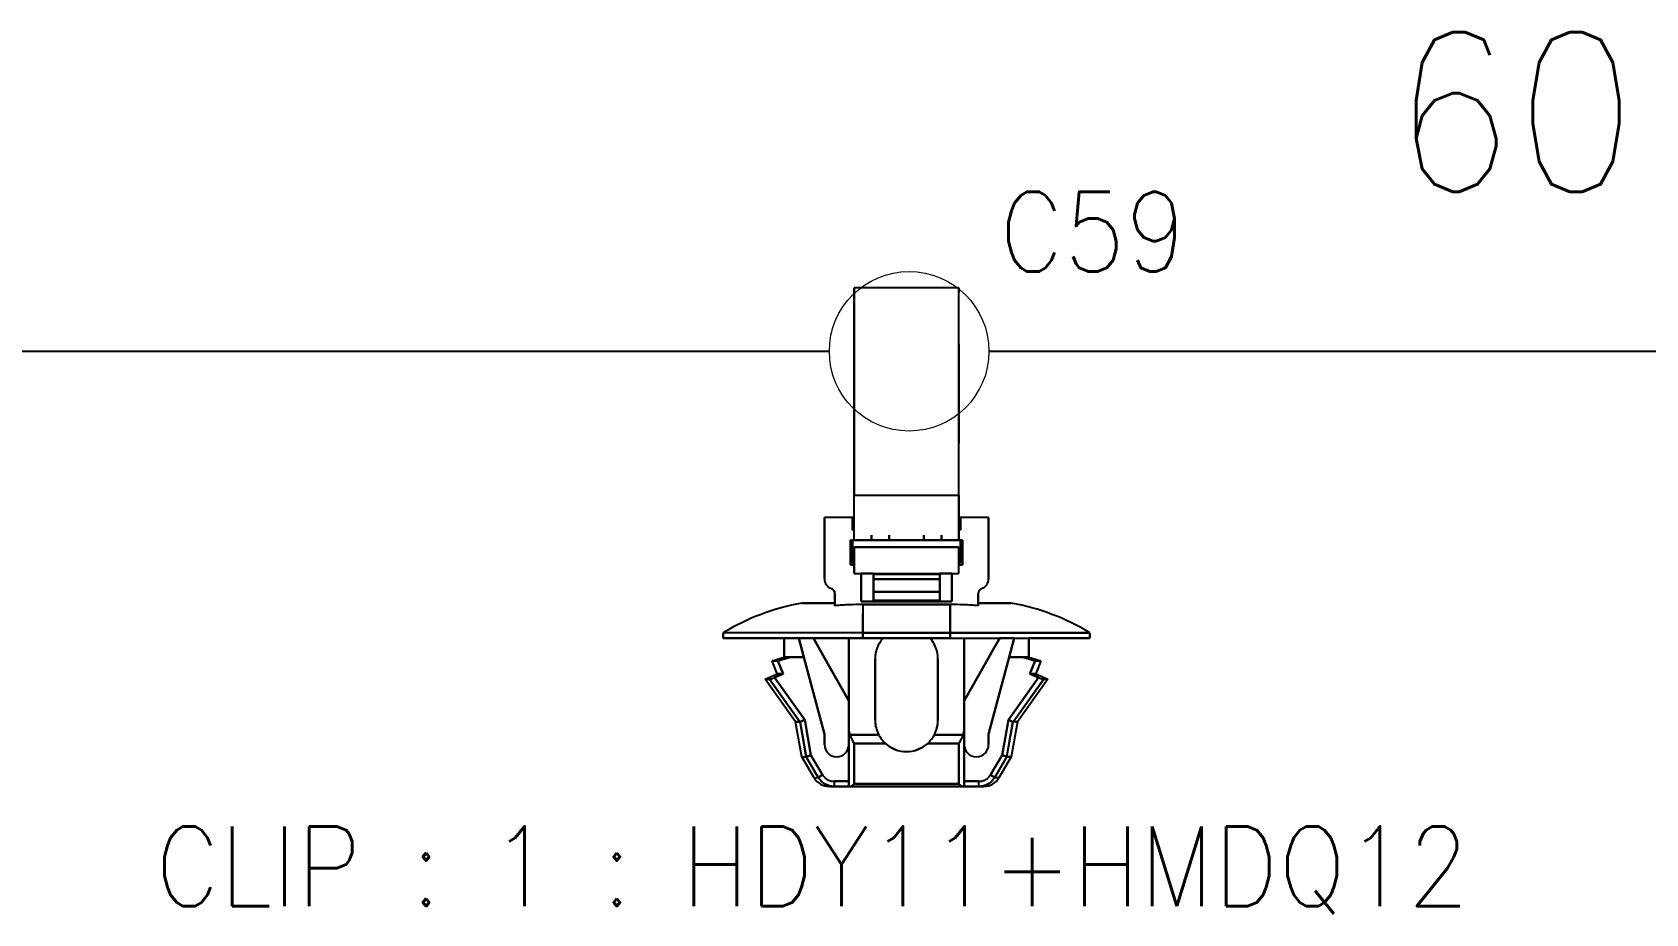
# Model space of a CAD drawing. Header units: inches. Extents: x 47316 to 59086, y 3141 to 11743.
# Drawn here: x 52160.5 to 52211, y 5807.9 to 5835.5 of the extents above; entities that cross this region are included whole.
import ezdxf

# ---------------------------------------------------------------- set-up
doc = ezdxf.new("R2010")
doc.units = ezdxf.units.IN
doc.header["$MEASUREMENT"] = 0
doc.styles.get("Standard").update_dxf_attribs({"font": ''})
doc.styles.get('Standard').set_extended_font_data('SimSun')
doc.linetypes.add('_VH_OTCON', pattern='A,0.0001,[7,VeSys.shx,S=0.1,R=0,X=0,Y=0],-0.4,[7,VeSys.shx,S=0.1,R=0,X=0,Y=0],-0.4,["X",Standard,S=1,R=0,X=-0.5,Y=-0.5],-0.0001,[7,VeSys.shx,S=0.1,R=0,X=0,Y=0],-0.4', length=1.2002)

msp = doc.modelspace()

# ---------------------------------------------------------------- linework, layer by layer
at = {"color": 7, "ltscale": 0.378897}
msp.add_line((52186.205, 5827.523), (52186.205, 5821.023), dxfattribs=at)
at = {"color": 7, "ltscale": 0.15}
for p, q in [((52189.489, 5827.523), (52186.205, 5827.523)), ((52186.205, 5821.023), (52189.489, 5821.023)), ((52186.205, 5821.023), (52189.489, 5821.023)), ((52189.489, 5819.387), (52186.205, 5819.387)), ((52186.205, 5819.387), (52189.489, 5819.387)), ((52186.205, 5818.566), (52189.489, 5818.566)), ((52186.205, 5818.566), (52189.489, 5818.566)), ((52189.489, 5811.971), (52186.205, 5811.971)), ((52186.205, 5811.971), (52189.489, 5811.971))]:
    msp.add_line(p, q, dxfattribs=at)
at = {"color": 7, "ltscale": 0.215019}
msp.add_line((52186.205, 5823.056), (52186.205, 5827.523), dxfattribs=at)
at = {"color": 7, "ltscale": 0.315749}
msp.add_line((52186.205, 5827.523), (52186.205, 5821.585), dxfattribs=at)
at = {"color": 7, "ltscale": 0.378905}
msp.add_line((52186.205, 5821.023), (52186.205, 5827.523), dxfattribs=at)
at = {"color": 7, "ltscale": 0.315758}
msp.add_line((52186.205, 5827.523), (52186.205, 5821.585), dxfattribs=at)
at = {"color": 7, "ltscale": 0.378893}
msp.add_line((52189.489, 5821.023), (52189.489, 5827.523), dxfattribs=at)
at = {"color": 7, "ltscale": 0.0272}
msp.add_line((52189.489, 5827.376), (52189.489, 5827.523), dxfattribs=at)
at = {"color": 7, "ltscale": 0.37888}
msp.add_line((52189.489, 5821.023), (52189.489, 5827.523), dxfattribs=at)
at = {"color": 7, "ltscale": 0.027199}
msp.add_line((52189.489, 5827.523), (52189.489, 5827.376), dxfattribs=at)
at = {"color": 7, "ltscale": 0.179182}
msp.add_line((52186.205, 5823.279), (52186.205, 5827.202), dxfattribs=at)
at = {"color": 7, "ltscale": 0.142589}
msp.add_line((52189.489, 5825.757), (52189.489, 5822.635), dxfattribs=at)
at = {"color": 7, "ltscale": 0.142593}
msp.add_line((52189.489, 5822.634), (52189.489, 5825.756), dxfattribs=at)
at = {"color": 0, "linetype": '_VH_OTCON', "ltscale": 5}
for p, q in [((52074.429, 5825.529), (52185.429, 5825.529)), ((52190.429, 5825.529), (52222.511, 5825.529))]:
    msp.add_line(p, q, dxfattribs=at)
at = {"color": 7, "ltscale": 0.026669}
for p, q in [((52186.205, 5823.279), (52186.205, 5822.695)), ((52186.205, 5822.695), (52186.205, 5823.279)), ((52186.205, 5823.056), (52186.205, 5822.473))]:
    msp.add_line(p, q, dxfattribs=at)
at = {"color": 7, "ltscale": 0.108633}
msp.add_line((52186.205, 5820.317), (52186.205, 5822.695), dxfattribs=at)
at = {"color": 7, "ltscale": 0.076392}
msp.add_line((52186.205, 5821.023), (52186.205, 5822.695), dxfattribs=at)
at = {"color": 7, "ltscale": 0.098454}
msp.add_line((52186.205, 5820.317), (52186.205, 5822.473), dxfattribs=at)
at = {"color": 7, "ltscale": 0.057913}
msp.add_line((52186.205, 5820.317), (52186.205, 5821.585), dxfattribs=at)
at = {"color": 7, "ltscale": 0.0644}
for p, q in [((52186.205, 5819.614), (52186.205, 5821.023)), ((52186.205, 5819.614), (52186.205, 5821.023)), ((52189.489, 5821.023), (52189.489, 5819.614)), ((52189.489, 5819.614), (52189.489, 5821.023))]:
    msp.add_line(p, q, dxfattribs=at)
at = {"color": 7, "ltscale": 0.025}
for p, q in [((52185.275, 5819.77), (52185.275, 5820.317)), ((52187.3, 5819.614), (52186.752, 5819.614)), ((52187.3, 5819.614), (52186.752, 5819.614)), ((52187.3, 5819.606), (52186.752, 5819.606)), ((52188.941, 5819.614), (52188.394, 5819.614)), ((52188.941, 5819.614), (52188.394, 5819.614))]:
    msp.add_line(p, q, dxfattribs=at)
at = {"color": 7, "ltscale": 0.039999}
for p, q in [((52186.15, 5820.317), (52185.275, 5820.317)), ((52186.15, 5820.317), (52185.275, 5820.317)), ((52190.419, 5820.317), (52189.543, 5820.317)), ((52190.419, 5820.317), (52189.543, 5820.317))]:
    msp.add_line(p, q, dxfattribs=at)
at = {"color": 7, "ltscale": 0.022501}
for p, q in [((52185.275, 5820.317), (52185.275, 5819.825)), ((52185.275, 5820.317), (52185.275, 5819.825)), ((52190.419, 5820.317), (52190.419, 5819.825)), ((52190.419, 5819.825), (52190.419, 5820.317))]:
    msp.add_line(p, q, dxfattribs=at)
at = {"color": 7, "ltscale": 0.0175}
for p, q in [((52186.15, 5820.317), (52186.15, 5819.934)), ((52186.15, 5820.317), (52186.15, 5819.934)), ((52186.15, 5819.934), (52186.15, 5820.317)), ((52189.543, 5820.317), (52189.543, 5819.934)), ((52189.543, 5819.934), (52189.543, 5820.317))]:
    msp.add_line(p, q, dxfattribs=at)
at = {"color": 7, "ltscale": 0.002499}
for p, q in [((52186.205, 5820.317), (52186.15, 5820.317)), ((52189.543, 5820.317), (52189.489, 5820.317)), ((52186.15, 5819.934), (52186.205, 5819.934)), ((52186.205, 5819.934), (52186.15, 5819.934)), ((52189.489, 5819.934), (52189.543, 5819.934)), ((52189.543, 5819.934), (52189.489, 5819.934)), ((52186.096, 5819.606), (52186.15, 5819.606)), ((52186.096, 5819.606), (52186.15, 5819.606)), ((52189.598, 5819.606), (52189.543, 5819.606)), ((52189.543, 5819.606), (52189.598, 5819.606)), ((52189.543, 5819.606), (52189.598, 5819.606)), ((52186.15, 5818.894), (52186.205, 5818.894)), ((52186.205, 5818.894), (52186.15, 5818.894)), ((52186.15, 5818.894), (52186.205, 5818.894)), ((52189.489, 5818.894), (52189.543, 5818.894)), ((52189.543, 5818.894), (52189.489, 5818.894)), ((52189.489, 5818.894), (52189.543, 5818.894))]:
    msp.add_line(p, q, dxfattribs=at)
at = {"color": 7, "ltscale": 2.6e-05}
for p, q in [((52186.15, 5820.317), (52186.15, 5820.317)), ((52189.543, 5820.317), (52189.543, 5820.317))]:
    msp.add_line(p, q, dxfattribs=at)
at = {"color": 7, "ltscale": 0.064999}
for p, q in [((52185.275, 5819.825), (52185.275, 5818.402)), ((52185.275, 5819.825), (52185.275, 5818.402)), ((52190.419, 5819.825), (52190.419, 5818.402)), ((52190.419, 5818.402), (52190.419, 5819.825))]:
    msp.add_line(p, q, dxfattribs=at)
at = {"color": 7, "ltscale": 0.0625}
msp.add_line((52185.275, 5818.402), (52185.275, 5819.77), dxfattribs=at)
at = {"color": 7, "ltscale": 0.0075}
for p, q in [((52186.752, 5819.606), (52186.752, 5819.77)), ((52186.752, 5819.77), (52186.752, 5819.606)), ((52187.3, 5819.77), (52187.3, 5819.606)), ((52187.3, 5819.606), (52187.3, 5819.77)), ((52188.394, 5819.606), (52188.394, 5819.77)), ((52188.394, 5819.77), (52188.394, 5819.606)), ((52188.941, 5819.77), (52188.941, 5819.606)), ((52188.941, 5819.606), (52188.941, 5819.77)), ((52182.1, 5816.705), (52182.1, 5816.541)), ((52182.1, 5816.541), (52182.1, 5816.705)), ((52186.479, 5816.705), (52186.479, 5816.541)), ((52186.479, 5816.541), (52186.479, 5816.705)), ((52189.215, 5816.541), (52189.215, 5816.705)), ((52189.215, 5816.705), (52189.215, 5816.541)), ((52193.593, 5816.705), (52193.593, 5816.541)), ((52193.593, 5816.541), (52193.593, 5816.705)), ((52185.582, 5812.053), (52185.582, 5811.889)), ((52185.582, 5812.053), (52185.582, 5811.889)), ((52186.041, 5811.889), (52186.041, 5812.053)), ((52190.111, 5811.889), (52190.111, 5812.053)), ((52190.111, 5811.889), (52190.111, 5812.053))]:
    msp.add_line(p, q, dxfattribs=at)
at = {"color": 7, "ltscale": 0.000629}
msp.add_line((52186.109, 5819.606), (52186.096, 5819.606), dxfattribs=at)
at = {"color": 7, "ltscale": 0.035001}
for p, q in [((52186.096, 5819.606), (52186.096, 5818.84)), ((52186.096, 5818.84), (52186.096, 5819.606)), ((52189.598, 5818.84), (52189.598, 5819.606)), ((52189.598, 5818.84), (52189.598, 5819.606)), ((52189.598, 5819.606), (52189.598, 5818.84)), ((52186.479, 5816.541), (52186.479, 5817.307)), ((52186.479, 5816.541), (52186.479, 5817.307))]:
    msp.add_line(p, q, dxfattribs=at)
at = {"color": 7, "ltscale": 0.154999}
for p, q in [((52186.15, 5819.606), (52189.543, 5819.606)), ((52189.543, 5819.606), (52186.15, 5819.606))]:
    msp.add_line(p, q, dxfattribs=at)
at = {"color": 7, "ltscale": 0.032501}
for p, q in [((52186.15, 5819.606), (52186.15, 5818.894)), ((52186.15, 5819.606), (52186.15, 5818.894)), ((52189.543, 5819.606), (52189.543, 5818.894)), ((52189.543, 5818.894), (52189.543, 5819.606))]:
    msp.add_line(p, q, dxfattribs=at)
at = {"color": 7, "ltscale": 0.021939}
msp.add_line((52186.15, 5819.606), (52186.15, 5819.125), dxfattribs=at)
at = {"color": 7, "ltscale": 0.0375}
for p, q in [((52186.205, 5819.387), (52186.205, 5818.566)), ((52186.205, 5818.566), (52186.205, 5819.387)), ((52189.489, 5818.566), (52189.489, 5819.387)), ((52189.489, 5818.566), (52189.489, 5819.387))]:
    msp.add_line(p, q, dxfattribs=at)
at = {"color": 7, "ltscale": 0.000322}
msp.add_line((52187.3, 5819.606), (52187.3, 5819.613), dxfattribs=at)
at = {"color": 7, "ltscale": 0.023056}
msp.add_line((52188.899, 5819.606), (52188.394, 5819.606), dxfattribs=at)
at = {"color": 7, "ltscale": 0.000368}
msp.add_line((52188.941, 5819.614), (52188.941, 5819.606), dxfattribs=at)
at = {"color": 7, "ltscale": 0.004999}
for p, q in [((52186.096, 5818.84), (52186.205, 5818.84)), ((52186.205, 5818.84), (52186.096, 5818.84)), ((52189.489, 5818.84), (52189.598, 5818.84)), ((52189.598, 5818.84), (52189.489, 5818.84))]:
    msp.add_line(p, q, dxfattribs=at)
at = {"color": 7, "ltscale": 0.010562}
msp.add_line((52186.15, 5818.894), (52186.15, 5819.125), dxfattribs=at)
at = {"color": 7, "ltscale": 0.002502}
msp.add_line((52186.205, 5818.84), (52186.205, 5818.894), dxfattribs=at)
at = {"color": 7, "ltscale": 0.040002}
for p, q in [((52186.424, 5818.566), (52186.424, 5817.69)), ((52186.424, 5817.69), (52186.424, 5818.566)), ((52189.27, 5817.69), (52189.27, 5818.566)), ((52189.27, 5817.69), (52189.27, 5818.566)), ((52189.27, 5818.566), (52189.27, 5817.69))]:
    msp.add_line(p, q, dxfattribs=at)
at = {"color": 7, "ltscale": 0.017502}
for p, q in [((52186.807, 5818.566), (52186.424, 5818.566)), ((52189.27, 5818.566), (52188.887, 5818.566))]:
    msp.add_line(p, q, dxfattribs=at)
at = {"color": 7, "ltscale": 0.00087}
for p, q in [((52186.807, 5818.547), (52186.807, 5818.566)), ((52186.807, 5818.566), (52186.807, 5818.547)), ((52188.887, 5818.547), (52188.887, 5818.566)), ((52188.887, 5818.566), (52188.887, 5818.547))]:
    msp.add_line(p, q, dxfattribs=at)
at = {"color": 7, "ltscale": 0.023952}
msp.add_line((52186.807, 5818.042), (52186.807, 5818.566), dxfattribs=at)
at = {"color": 7, "ltscale": 0.007443}
for p, q in [((52186.807, 5818.384), (52186.807, 5818.547)), ((52186.807, 5818.547), (52186.807, 5818.384)), ((52188.887, 5818.384), (52188.887, 5818.547)), ((52188.887, 5818.547), (52188.887, 5818.384))]:
    msp.add_line(p, q, dxfattribs=at)
at = {"color": 7, "ltscale": 0.095001}
for p, q in [((52186.807, 5818.547), (52188.887, 5818.547)), ((52188.887, 5818.547), (52186.807, 5818.547)), ((52186.807, 5818.384), (52188.887, 5818.384)), ((52188.887, 5818.384), (52186.807, 5818.384)), ((52188.887, 5817.993), (52186.807, 5817.993)), ((52186.807, 5817.993), (52188.887, 5817.993)), ((52188.887, 5817.722), (52186.807, 5817.722))]:
    msp.add_line(p, q, dxfattribs=at)
at = {"color": 7, "ltscale": 0.017839}
for p, q in [((52186.807, 5817.993), (52186.807, 5818.384)), ((52186.807, 5818.384), (52186.807, 5817.993)), ((52188.887, 5817.993), (52188.887, 5818.384)), ((52188.887, 5818.384), (52188.887, 5817.993))]:
    msp.add_line(p, q, dxfattribs=at)
at = {"color": 7, "ltscale": 0.047501}
for p, q in [((52184.563, 5817.635), (52185.603, 5817.635)), ((52185.603, 5817.635), (52184.563, 5817.635)), ((52190.091, 5817.635), (52191.131, 5817.635)), ((52191.131, 5817.635), (52190.091, 5817.635))]:
    msp.add_line(p, q, dxfattribs=at)
at = {"color": 7, "ltscale": 0.013786}
msp.add_line((52185.603, 5817.635), (52185.603, 5817.937), dxfattribs=at)
at = {"color": 7, "ltscale": 0.017471}
for p, q in [((52185.603, 5817.555), (52185.603, 5817.937)), ((52190.091, 5817.555), (52190.091, 5817.937))]:
    msp.add_line(p, q, dxfattribs=at)
at = {"color": 7, "ltscale": 0.017476}
for p, q in [((52185.603, 5817.937), (52185.603, 5817.555)), ((52190.091, 5817.937), (52190.091, 5817.555))]:
    msp.add_line(p, q, dxfattribs=at)
at = {"color": 7, "ltscale": 0.00369}
for p, q in [((52185.603, 5817.555), (52185.603, 5817.635)), ((52190.091, 5817.635), (52190.091, 5817.555))]:
    msp.add_line(p, q, dxfattribs=at)
at = {"color": 7, "ltscale": 0.129999}
for p, q in [((52186.424, 5817.69), (52189.27, 5817.69)), ((52189.27, 5817.69), (52186.424, 5817.69))]:
    msp.add_line(p, q, dxfattribs=at)
at = {"color": 7, "ltscale": 0.014789}
msp.add_line((52186.807, 5818.014), (52186.807, 5817.69), dxfattribs=at)
at = {"color": 7, "ltscale": 0.013841}
for p, q in [((52186.807, 5817.69), (52186.807, 5817.993)), ((52188.887, 5817.993), (52188.887, 5817.69))]:
    msp.add_line(p, q, dxfattribs=at)
at = {"color": 7, "ltscale": 0.012407}
for p, q in [((52186.807, 5817.722), (52186.807, 5817.993)), ((52188.887, 5817.722), (52188.887, 5817.993))]:
    msp.add_line(p, q, dxfattribs=at)
at = {"color": 7, "ltscale": 0.001447}
msp.add_line((52188.887, 5817.722), (52188.887, 5817.69), dxfattribs=at)
at = {"color": 7, "ltscale": 0.040567}
for p, q in [((52186.479, 5817.593), (52186.479, 5816.705)), ((52189.215, 5817.593), (52189.215, 5816.705))]:
    msp.add_line(p, q, dxfattribs=at)
at = {"color": 7, "ltscale": 0.125}
for p, q in [((52189.215, 5817.593), (52186.479, 5817.593)), ((52186.479, 5817.593), (52189.215, 5817.593)), ((52189.215, 5816.705), (52186.479, 5816.705)), ((52186.479, 5816.705), (52189.215, 5816.705)), ((52189.215, 5816.541), (52186.479, 5816.541)), ((52186.479, 5816.541), (52189.215, 5816.541))]:
    msp.add_line(p, q, dxfattribs=at)
at = {"color": 7, "ltscale": 0.040569}
for p, q in [((52186.479, 5817.593), (52186.479, 5816.705)), ((52189.215, 5816.705), (52189.215, 5817.593))]:
    msp.add_line(p, q, dxfattribs=at)
at = {"color": 7, "ltscale": 0.02751}
msp.add_line((52189.215, 5816.705), (52189.215, 5817.307), dxfattribs=at)
msp.add_line((52189.215, 5816.705), (52189.215, 5817.307), dxfattribs=at)
at = {"color": 7, "ltscale": 0.2}
for p, q in [((52186.479, 5816.705), (52182.1, 5816.705)), ((52186.479, 5816.705), (52182.1, 5816.705)), ((52193.593, 5816.705), (52189.215, 5816.705)), ((52189.215, 5816.705), (52193.593, 5816.705)), ((52186.479, 5816.541), (52182.1, 5816.541)), ((52182.1, 5816.541), (52186.479, 5816.541)), ((52189.215, 5816.541), (52193.593, 5816.541)), ((52189.215, 5816.541), (52193.593, 5816.541))]:
    msp.add_line(p, q, dxfattribs=at)
at = {"color": 7, "ltscale": 0.087396}
for p, q in [((52182.1, 5816.541), (52184.014, 5816.541)), ((52193.593, 5816.541), (52191.68, 5816.541)), ((52193.593, 5816.541), (52191.68, 5816.541))]:
    msp.add_line(p, q, dxfattribs=at)
at = {"color": 7, "ltscale": 0.0875}
for p, q in [((52184.016, 5816.541), (52182.1, 5816.541)), ((52186.862, 5813.969), (52186.862, 5815.884)), ((52186.862, 5815.884), (52186.862, 5813.969)), ((52188.832, 5815.884), (52188.832, 5813.969)), ((52188.832, 5813.969), (52188.832, 5815.884)), ((52188.832, 5813.969), (52188.832, 5815.884))]:
    msp.add_line(p, q, dxfattribs=at)
at = {"color": 7, "ltscale": 0.027499}
for p, q in [((52184.016, 5815.939), (52184.016, 5816.541)), ((52184.016, 5816.541), (52184.016, 5815.939)), ((52191.678, 5815.939), (52191.678, 5816.541)), ((52191.678, 5816.541), (52191.678, 5815.939))]:
    msp.add_line(p, q, dxfattribs=at)
at = {"color": 7, "ltscale": 0.028456}
for p, q in [((52184.634, 5815.939), (52184.473, 5816.541)), ((52184.473, 5816.541), (52184.634, 5815.939)), ((52191.06, 5815.939), (52191.22, 5816.541)), ((52191.22, 5816.541), (52191.06, 5815.939))]:
    msp.add_line(p, q, dxfattribs=at)
at = {"color": 7, "ltscale": 0.020602}
for p, q in [((52184.473, 5816.541), (52184.924, 5816.541)), ((52191.22, 5816.541), (52190.769, 5816.541)), ((52191.22, 5816.541), (52190.769, 5816.541))]:
    msp.add_line(p, q, dxfattribs=at)
at = {"color": 7, "ltscale": 0.020749}
msp.add_line((52184.928, 5816.541), (52184.473, 5816.541), dxfattribs=at)
at = {"color": 7, "ltscale": 0.015289}
msp.add_line((52185.092, 5816.251), (52184.927, 5816.542), dxfattribs=at)
at = {"color": 7, "ltscale": 0.015242}
for p, q in [((52184.928, 5816.541), (52185.092, 5816.251)), ((52190.602, 5816.251), (52190.766, 5816.541))]:
    msp.add_line(p, q, dxfattribs=at)
at = {"color": 7, "ltscale": 0.02697}
msp.add_line((52185.382, 5815.736), (52185.092, 5816.251), dxfattribs=at)
at = {"color": 7, "ltscale": 0.026985}
for p, q in [((52185.092, 5816.251), (52185.382, 5815.736)), ((52190.311, 5815.736), (52190.602, 5816.251))]:
    msp.add_line(p, q, dxfattribs=at)
at = {"color": 7, "ltscale": 0.089999}
for p, q in [((52186.041, 5816.541), (52186.041, 5814.571)), ((52186.041, 5814.571), (52186.041, 5816.541)), ((52189.653, 5814.571), (52189.653, 5816.541)), ((52189.653, 5816.541), (52189.653, 5814.571))]:
    msp.add_line(p, q, dxfattribs=at)
at = {"color": 7, "ltscale": 0.02701}
msp.add_line((52190.602, 5816.251), (52190.311, 5815.736), dxfattribs=at)
at = {"color": 7, "ltscale": 0.015215}
msp.add_line((52190.766, 5816.541), (52190.602, 5816.251), dxfattribs=at)
at = {"color": 7, "ltscale": 0.018183}
msp.add_line((52183.633, 5815.829), (52184.016, 5815.939), dxfattribs=at)
at = {"color": 7, "ltscale": 0.008429}
for p, q in [((52183.817, 5815.829), (52183.633, 5815.829)), ((52191.712, 5815.419), (52191.896, 5815.419))]:
    msp.add_line(p, q, dxfattribs=at)
at = {"color": 7, "ltscale": 0.020195}
for p, q in [((52183.797, 5815.419), (52183.633, 5815.829)), ((52183.817, 5815.829), (52183.982, 5815.419)), ((52183.982, 5815.419), (52183.817, 5815.829)), ((52191.876, 5815.829), (52191.712, 5815.419)), ((52191.712, 5815.419), (52191.876, 5815.829)), ((52192.061, 5815.829), (52191.896, 5815.419))]:
    msp.add_line(p, q, dxfattribs=at)
at = {"color": 7, "ltscale": 0.008438}
msp.add_line((52183.633, 5815.829), (52183.818, 5815.829), dxfattribs=at)
at = {"color": 7, "ltscale": 0.002185}
msp.add_line((52183.724, 5815.829), (52183.676, 5815.829), dxfattribs=at)
at = {"color": 7, "ltscale": 0.018199}
for p, q in [((52184.201, 5815.939), (52183.817, 5815.829)), ((52183.817, 5815.829), (52184.201, 5815.939)), ((52191.493, 5815.939), (52191.876, 5815.829)), ((52191.876, 5815.829), (52191.493, 5815.939))]:
    msp.add_line(p, q, dxfattribs=at)
at = {"color": 7, "ltscale": 0.000342}
for p, q in [((52184.023, 5815.939), (52184.016, 5815.939)), ((52191.678, 5815.939), (52191.67, 5815.939))]:
    msp.add_line(p, q, dxfattribs=at)
at = {"color": 7, "ltscale": 0.006641}
msp.add_line((52184.016, 5815.939), (52184.161, 5815.939), dxfattribs=at)
at = {"color": 7, "ltscale": 0.002142}
msp.add_line((52184.063, 5815.939), (52184.016, 5815.939), dxfattribs=at)
at = {"color": 7, "ltscale": 0.00033}
for p, q in [((52184.016, 5815.939), (52184.023, 5815.939)), ((52191.671, 5815.939), (52191.678, 5815.939)), ((52191.896, 5815.419), (52191.889, 5815.419))]:
    msp.add_line(p, q, dxfattribs=at)
at = {"color": 7, "ltscale": 0.002136}
msp.add_line((52184.016, 5815.939), (52184.063, 5815.939), dxfattribs=at)
at = {"color": 7, "ltscale": 0.001825}
msp.add_line((52184.023, 5815.939), (52184.063, 5815.939), dxfattribs=at)
at = {"color": 7, "ltscale": 0.003674}
for p, q in [((52184.104, 5815.939), (52184.023, 5815.939)), ((52191.67, 5815.939), (52191.59, 5815.939))]:
    msp.add_line(p, q, dxfattribs=at)
at = {"color": 7, "ltscale": 0.006299}
msp.add_line((52184.201, 5815.939), (52184.063, 5815.939), dxfattribs=at)
at = {"color": 7, "ltscale": 0.006305}
msp.add_line((52184.063, 5815.939), (52184.201, 5815.939), dxfattribs=at)
at = {"color": 7, "ltscale": 0.00329}
msp.add_line((52184.176, 5815.939), (52184.104, 5815.939), dxfattribs=at)
at = {"color": 7, "ltscale": 0.019785}
for p, q in [((52184.634, 5815.939), (52184.201, 5815.939)), ((52184.201, 5815.939), (52184.634, 5815.939)), ((52191.06, 5815.939), (52191.493, 5815.939)), ((52191.493, 5815.939), (52191.06, 5815.939))]:
    msp.add_line(p, q, dxfattribs=at)
at = {"color": 7, "ltscale": 0.11383}
for p, q in [((52185.275, 5813.531), (52184.634, 5815.939)), ((52184.634, 5815.939), (52185.275, 5813.531)), ((52190.419, 5813.531), (52191.06, 5815.939)), ((52191.06, 5815.939), (52190.419, 5813.531))]:
    msp.add_line(p, q, dxfattribs=at)
at = {"color": 7, "ltscale": 0.065039}
msp.add_line((52186.041, 5814.571), (52185.341, 5815.81), dxfattribs=at)
at = {"color": 7, "ltscale": 0.06116}
msp.add_line((52186.041, 5814.571), (52185.382, 5815.736), dxfattribs=at)
at = {"color": 7, "ltscale": 0.061156}
for p, q in [((52185.382, 5815.736), (52186.041, 5814.571)), ((52189.653, 5814.571), (52190.311, 5815.736))]:
    msp.add_line(p, q, dxfattribs=at)
at = {"color": 7, "ltscale": 0.040697}
msp.add_line((52186.041, 5814.774), (52186.041, 5815.665), dxfattribs=at)
at = {"color": 7, "ltscale": 0.040701}
msp.add_line((52186.041, 5815.665), (52186.041, 5814.774), dxfattribs=at)
at = {"color": 7, "ltscale": 0.064963}
msp.add_line((52190.352, 5815.809), (52189.653, 5814.571), dxfattribs=at)
at = {"color": 7, "ltscale": 0.061161}
msp.add_line((52190.311, 5815.736), (52189.653, 5814.571), dxfattribs=at)
at = {"color": 7, "ltscale": 0.008441}
for p, q in [((52191.678, 5815.939), (52191.493, 5815.939)), ((52191.493, 5815.939), (52191.678, 5815.939)), ((52191.897, 5815.419), (52191.712, 5815.419))]:
    msp.add_line(p, q, dxfattribs=at)
at = {"color": 7, "ltscale": 0.008432}
msp.add_line((52191.493, 5815.939), (52191.678, 5815.939), dxfattribs=at)
at = {"color": 7, "ltscale": 0.00434}
msp.add_line((52191.59, 5815.939), (52191.495, 5815.939), dxfattribs=at)
at = {"color": 7, "ltscale": 0.002209}
msp.add_line((52191.622, 5815.939), (52191.671, 5815.939), dxfattribs=at)
at = {"color": 7, "ltscale": 0.000286}
for p, q in [((52191.676, 5815.937), (52191.67, 5815.939)), ((52191.67, 5815.939), (52191.676, 5815.937))]:
    msp.add_line(p, q, dxfattribs=at)
at = {"color": 7, "ltscale": 0.018174}
msp.add_line((52191.678, 5815.939), (52192.06, 5815.829), dxfattribs=at)
at = {"color": 7, "ltscale": 0.004681}
for p, q in [((52191.979, 5815.829), (52191.876, 5815.829)), ((52191.876, 5815.829), (52191.979, 5815.829))]:
    msp.add_line(p, q, dxfattribs=at)
at = {"color": 7, "ltscale": 0.002823}
msp.add_line((52192.04, 5815.829), (52191.979, 5815.829), dxfattribs=at)
at = {"color": 7, "ltscale": 0.00282}
for p, q in [((52191.979, 5815.829), (52192.04, 5815.829)), ((52183.817, 5815.419), (52183.879, 5815.419))]:
    msp.add_line(p, q, dxfattribs=at)
at = {"color": 7, "ltscale": 0.000925}
msp.add_line((52192.061, 5815.829), (52192.04, 5815.829), dxfattribs=at)
at = {"color": 7, "ltscale": 0.000912}
for p, q in [((52192.04, 5815.829), (52192.06, 5815.829)), ((52183.797, 5815.419), (52183.817, 5815.419))]:
    msp.add_line(p, q, dxfattribs=at)
at = {"color": 7, "ltscale": 0.019}
msp.add_line((52183.414, 5815.255), (52183.797, 5815.419), dxfattribs=at)
at = {"color": 7, "ltscale": 4.3e-05}
msp.add_line((52183.414, 5815.255), (52183.415, 5815.255), dxfattribs=at)
at = {"color": 7, "ltscale": 0.075271}
for p, q in [((52184.372, 5813.914), (52183.414, 5815.255)), ((52183.549, 5815.255), (52184.507, 5813.914)), ((52184.507, 5813.914), (52183.549, 5815.255)), ((52191.187, 5813.914), (52192.145, 5815.255)), ((52192.28, 5815.255), (52191.322, 5813.914))]:
    msp.add_line(p, q, dxfattribs=at)
at = {"color": 7, "ltscale": 4.9e-05}
msp.add_line((52183.414, 5815.255), (52183.415, 5815.255), dxfattribs=at)
at = {"color": 7, "ltscale": 0.000903}
msp.add_line((52183.415, 5815.255), (52183.435, 5815.255), dxfattribs=at)
at = {"color": 7, "ltscale": 0.000916}
msp.add_line((52183.415, 5815.255), (52183.435, 5815.255), dxfattribs=at)
at = {"color": 7, "ltscale": 0.005222}
msp.add_line((52183.435, 5815.255), (52183.549, 5815.255), dxfattribs=at)
at = {"color": 7, "ltscale": 0.005249}
msp.add_line((52183.435, 5815.255), (52183.55, 5815.255), dxfattribs=at)
at = {"color": 7, "ltscale": 0.013619}
for p, q in [((52183.982, 5815.419), (52183.708, 5815.302)), ((52183.708, 5815.302), (52183.982, 5815.419)), ((52191.712, 5815.419), (52191.986, 5815.302)), ((52191.986, 5815.302), (52191.712, 5815.419))]:
    msp.add_line(p, q, dxfattribs=at)
at = {"color": 7, "ltscale": 0.074459}
for p, q in [((52183.708, 5815.302), (52184.655, 5813.975)), ((52184.655, 5813.975), (52183.708, 5815.302)), ((52191.986, 5815.302), (52191.038, 5813.975)), ((52191.038, 5813.975), (52191.986, 5815.302))]:
    msp.add_line(p, q, dxfattribs=at)
at = {"color": 7, "ltscale": 0.0009}
msp.add_line((52183.816, 5815.419), (52183.797, 5815.419), dxfattribs=at)
at = {"color": 7, "ltscale": 0.002856}
msp.add_line((52183.804, 5815.419), (52183.867, 5815.419), dxfattribs=at)
at = {"color": 7, "ltscale": 0.002869}
msp.add_line((52183.867, 5815.419), (52183.804, 5815.419), dxfattribs=at)
at = {"color": 7, "ltscale": 0.002832}
msp.add_line((52183.878, 5815.419), (52183.816, 5815.419), dxfattribs=at)
at = {"color": 7, "ltscale": 0.004715}
msp.add_line((52183.982, 5815.419), (52183.878, 5815.419), dxfattribs=at)
at = {"color": 7, "ltscale": 0.004687}
msp.add_line((52183.879, 5815.419), (52183.982, 5815.419), dxfattribs=at)
at = {"color": 7, "ltscale": 0.075264}
msp.add_line((52191.187, 5813.914), (52192.144, 5815.255), dxfattribs=at)
at = {"color": 7, "ltscale": 0.004291}
msp.add_line((52191.806, 5815.419), (52191.712, 5815.419), dxfattribs=at)
at = {"color": 7, "ltscale": 0.003809}
msp.add_line((52191.889, 5815.419), (52191.806, 5815.419), dxfattribs=at)
at = {"color": 7, "ltscale": 0.001593}
msp.add_line((52191.855, 5815.419), (52191.89, 5815.419), dxfattribs=at)
at = {"color": 7, "ltscale": 0.000327}
msp.add_line((52191.89, 5815.419), (52191.897, 5815.419), dxfattribs=at)
at = {"color": 7, "ltscale": 0.019025}
msp.add_line((52191.897, 5815.419), (52192.28, 5815.255), dxfattribs=at)
at = {"color": 7, "ltscale": 0.006177}
msp.add_line((52192.144, 5815.255), (52192.28, 5815.255), dxfattribs=at)
at = {"color": 7, "ltscale": 0.006165}
for p, q in [((52192.28, 5815.255), (52192.145, 5815.255)), ((52191.322, 5813.914), (52191.187, 5813.914)), ((52191.322, 5813.914), (52191.187, 5813.914))]:
    msp.add_line(p, q, dxfattribs=at)
at = {"color": 7, "ltscale": 0.039936}
for p, q in [((52186.041, 5814.571), (52186.041, 5813.696)), ((52186.041, 5813.696), (52186.041, 5814.571)), ((52189.653, 5813.696), (52189.653, 5814.571)), ((52189.653, 5814.571), (52189.653, 5813.696))]:
    msp.add_line(p, q, dxfattribs=at)
at = {"color": 7, "ltscale": 0.048712}
msp.add_line((52186.041, 5813.504), (52186.041, 5814.571), dxfattribs=at)
at = {"color": 7, "ltscale": 0.006168}
for p, q in [((52184.507, 5813.914), (52184.372, 5813.914)), ((52184.372, 5813.914), (52184.507, 5813.914))]:
    msp.add_line(p, q, dxfattribs=at)
at = {"color": 7, "ltscale": 0.05076}
for p, q in [((52184.563, 5812.819), (52184.372, 5813.914)), ((52191.322, 5813.914), (52191.13, 5812.819))]:
    msp.add_line(p, q, dxfattribs=at)
at = {"color": 7, "ltscale": 0.002621}
for p, q in [((52184.511, 5813.915), (52184.564, 5813.937)), ((52184.564, 5813.937), (52184.511, 5813.915)), ((52191.13, 5813.937), (52191.183, 5813.915)), ((52191.183, 5813.915), (52191.13, 5813.937))]:
    msp.add_line(p, q, dxfattribs=at)
at = {"color": 7, "ltscale": 0.050773}
for p, q in [((52184.511, 5813.915), (52184.702, 5812.82)), ((52184.702, 5812.82), (52184.511, 5813.915)), ((52190.991, 5812.82), (52191.183, 5813.915))]:
    msp.add_line(p, q, dxfattribs=at)
at = {"color": 7, "ltscale": 0.000205}
for p, q in [((52184.564, 5813.937), (52184.568, 5813.939)), ((52184.568, 5813.939), (52184.564, 5813.937)), ((52191.126, 5813.939), (52191.13, 5813.937)), ((52191.13, 5813.937), (52191.126, 5813.939))]:
    msp.add_line(p, q, dxfattribs=at)
at = {"color": 7, "ltscale": 0.004321}
for p, q in [((52184.568, 5813.939), (52184.655, 5813.975)), ((52184.655, 5813.975), (52184.568, 5813.939)), ((52191.038, 5813.975), (52191.126, 5813.939)), ((52191.126, 5813.939), (52191.038, 5813.975))]:
    msp.add_line(p, q, dxfattribs=at)
at = {"color": 7, "ltscale": 0.051095}
for p, q in [((52184.655, 5813.975), (52184.848, 5812.873)), ((52184.848, 5812.873), (52184.655, 5813.975)), ((52191.038, 5813.975), (52190.846, 5812.873)), ((52190.846, 5812.873), (52191.038, 5813.975))]:
    msp.add_line(p, q, dxfattribs=at)
at = {"color": 7, "ltscale": 0.082565}
for p, q in [((52186.041, 5811.889), (52186.041, 5813.696)), ((52186.041, 5813.696), (52186.041, 5811.889)), ((52189.653, 5813.696), (52189.653, 5811.889)), ((52189.653, 5811.889), (52189.653, 5813.696))]:
    msp.add_line(p, q, dxfattribs=at)
at = {"color": 7, "ltscale": 0.050769}
msp.add_line((52190.991, 5812.82), (52191.186, 5813.914), dxfattribs=at)
at = {"color": 7, "ltscale": 0.014999}
for p, q in [((52185.275, 5813.202), (52185.275, 5813.531)), ((52185.275, 5813.531), (52185.275, 5813.202)), ((52190.419, 5813.202), (52190.419, 5813.531)), ((52190.419, 5813.202), (52190.419, 5813.531)), ((52190.419, 5813.531), (52190.419, 5813.202))]:
    msp.add_line(p, q, dxfattribs=at)
at = {"color": 7, "ltscale": 0.008279}
msp.add_line((52186.041, 5813.323), (52186.041, 5813.504), dxfattribs=at)
at = {"color": 7, "ltscale": 0.005516}
msp.add_line((52186.041, 5813.202), (52186.041, 5813.323), dxfattribs=at)
at = {"color": 7, "ltscale": 0.052501}
msp.add_line((52186.041, 5812.053), (52186.041, 5813.202), dxfattribs=at)
at = {"color": 7, "ltscale": 0.041339}
for p, q in [((52186.069, 5813.513), (52186.974, 5813.513)), ((52186.974, 5813.513), (52186.069, 5813.513)), ((52188.72, 5813.513), (52189.625, 5813.513)), ((52189.625, 5813.513), (52188.72, 5813.513))]:
    msp.add_line(p, q, dxfattribs=at)
at = {"color": 7, "ltscale": 0.002634}
for p, q in [((52186.069, 5813.513), (52186.089, 5813.459)), ((52189.605, 5813.459), (52189.625, 5813.513))]:
    msp.add_line(p, q, dxfattribs=at)
at = {"color": 7, "ltscale": 0.002635}
for p, q in [((52186.089, 5813.459), (52186.069, 5813.513)), ((52189.625, 5813.513), (52189.605, 5813.459))]:
    msp.add_line(p, q, dxfattribs=at)
at = {"color": 7, "ltscale": 0.044711}
for p, q in [((52187.184, 5813.24), (52186.205, 5813.24)), ((52186.205, 5813.24), (52187.184, 5813.24)), ((52189.489, 5813.24), (52188.51, 5813.24)), ((52188.51, 5813.24), (52189.489, 5813.24))]:
    msp.add_line(p, q, dxfattribs=at)
at = {"color": 7, "ltscale": 0.057954}
for p, q in [((52186.205, 5813.24), (52186.205, 5811.971)), ((52186.205, 5811.971), (52186.205, 5813.24)), ((52189.489, 5811.971), (52189.489, 5813.24)), ((52189.489, 5813.24), (52189.489, 5811.971))]:
    msp.add_line(p, q, dxfattribs=at)
at = {"color": 7, "ltscale": 0.001863}
msp.add_line((52187.155, 5813.267), (52187.185, 5813.239), dxfattribs=at)
at = {"color": 7, "ltscale": 0.000505}
msp.add_line((52187.184, 5813.24), (52187.176, 5813.248), dxfattribs=at)
at = {"color": 7, "ltscale": 0.000598}
msp.add_line((52188.51, 5813.24), (52188.519, 5813.249), dxfattribs=at)
at = {"color": 7, "ltscale": 0.006223}
for p, q in [((52184.563, 5812.819), (52184.7, 5812.819)), ((52184.563, 5812.819), (52184.7, 5812.819)), ((52191.13, 5812.819), (52190.994, 5812.819))]:
    msp.add_line(p, q, dxfattribs=at)
at = {"color": 7, "ltscale": 0.034946}
for p, q in [((52184.951, 5812.16), (52184.563, 5812.819)), ((52191.13, 5812.819), (52190.742, 5812.16))]:
    msp.add_line(p, q, dxfattribs=at)
at = {"color": 7, "ltscale": 0.034208}
for p, q in [((52185.079, 5812.174), (52184.7, 5812.819)), ((52190.614, 5812.174), (52190.994, 5812.819))]:
    msp.add_line(p, q, dxfattribs=at)
at = {"color": 7, "ltscale": 0.000128}
for p, q in [((52184.702, 5812.819), (52184.7, 5812.819)), ((52190.994, 5812.819), (52190.991, 5812.819)), ((52190.991, 5812.819), (52190.994, 5812.819))]:
    msp.add_line(p, q, dxfattribs=at)
at = {"color": 7, "ltscale": 0.002806}
for p, q in [((52184.702, 5812.82), (52184.76, 5812.841)), ((52190.934, 5812.841), (52190.991, 5812.82))]:
    msp.add_line(p, q, dxfattribs=at)
at = {"color": 7, "ltscale": 0.00266}
for p, q in [((52184.757, 5812.84), (52184.702, 5812.82)), ((52190.991, 5812.82), (52190.936, 5812.84))]:
    msp.add_line(p, q, dxfattribs=at)
at = {"color": 7, "ltscale": 0.034163}
for p, q in [((52184.702, 5812.82), (52185.079, 5812.174)), ((52190.614, 5812.174), (52190.991, 5812.82))]:
    msp.add_line(p, q, dxfattribs=at)
at = {"color": 7, "ltscale": 0.004276}
for p, q in [((52184.76, 5812.841), (52184.848, 5812.873)), ((52184.848, 5812.873), (52184.76, 5812.841)), ((52190.933, 5812.841), (52190.846, 5812.873)), ((52190.846, 5812.873), (52190.934, 5812.841))]:
    msp.add_line(p, q, dxfattribs=at)
at = {"color": 7, "ltscale": 0.0329}
for p, q in [((52184.848, 5812.873), (52185.213, 5812.253)), ((52185.213, 5812.253), (52184.848, 5812.873)), ((52190.846, 5812.873), (52190.481, 5812.253)), ((52190.481, 5812.253), (52190.846, 5812.873))]:
    msp.add_line(p, q, dxfattribs=at)
at = {"color": 7, "ltscale": 0.006219}
msp.add_line((52190.994, 5812.819), (52191.13, 5812.819), dxfattribs=at)
at = {"color": 7, "ltscale": 0.005864}
msp.add_line((52184.952, 5812.159), (52185.079, 5812.174), dxfattribs=at)
at = {"color": 7, "ltscale": 0.005865}
for p, q in [((52184.952, 5812.159), (52185.079, 5812.174)), ((52190.614, 5812.174), (52190.742, 5812.159))]:
    msp.add_line(p, q, dxfattribs=at)
at = {"color": 7, "ltscale": 0.007092}
for p, q in [((52185.213, 5812.253), (52185.079, 5812.174)), ((52185.079, 5812.174), (52185.213, 5812.253)), ((52190.614, 5812.174), (52190.481, 5812.253)), ((52190.481, 5812.253), (52190.614, 5812.174))]:
    msp.add_line(p, q, dxfattribs=at)
at = {"color": 7, "ltscale": 0.020941}
for p, q in [((52185.582, 5812.053), (52186.041, 5812.053)), ((52186.041, 5812.053), (52185.582, 5812.053)), ((52190.111, 5812.053), (52189.653, 5812.053)), ((52189.653, 5812.053), (52190.111, 5812.053)), ((52186.041, 5811.889), (52185.582, 5811.889)), ((52185.582, 5811.889), (52186.041, 5811.889)), ((52190.111, 5811.889), (52189.653, 5811.889)), ((52189.653, 5811.889), (52190.111, 5811.889))]:
    msp.add_line(p, q, dxfattribs=at)
at = {"color": 7, "ltscale": 0.00587}
msp.add_line((52190.742, 5812.159), (52190.614, 5812.174), dxfattribs=at)
at = {"color": 7, "ltscale": 0.015717}
msp.add_line((52185.424, 5811.889), (52185.768, 5811.889), dxfattribs=at)
at = {"color": 7, "ltscale": 0.015729}
msp.add_line((52185.768, 5811.889), (52185.424, 5811.889), dxfattribs=at)
at = {"color": 7, "ltscale": 0.012512}
for p, q in [((52186.042, 5811.889), (52185.768, 5811.889)), ((52189.926, 5811.889), (52189.652, 5811.889))]:
    msp.add_line(p, q, dxfattribs=at)
at = {"color": 7, "ltscale": 0.000995}
for p, q in [((52186.063, 5811.889), (52186.041, 5811.889)), ((52186.041, 5811.889), (52186.063, 5811.889)), ((52189.653, 5811.889), (52189.631, 5811.889)), ((52189.631, 5811.889), (52189.653, 5811.889))]:
    msp.add_line(p, q, dxfattribs=at)
at = {"color": 7, "ltscale": 0.163214}
msp.add_line((52189.633, 5811.889), (52186.06, 5811.889), dxfattribs=at)
at = {"color": 7, "ltscale": 0.163013}
msp.add_line((52186.063, 5811.889), (52189.631, 5811.889), dxfattribs=at)
at = {"color": 7, "ltscale": 0.000399}
msp.add_line((52189.625, 5811.89), (52189.633, 5811.889), dxfattribs=at)
at = {"color": 7, "ltscale": 0.012915}
msp.add_line((52190.208, 5811.889), (52189.926, 5811.889), dxfattribs=at)
at = {"color": 7, "ltscale": 0.006183}
msp.add_line((52190.247, 5811.889), (52190.111, 5811.889), dxfattribs=at)
at = {"color": 7, "ltscale": 0.007248}
msp.add_line((52190.111, 5811.889), (52190.27, 5811.889), dxfattribs=at)
at = {"color": 7, "ltscale": 0.004422}
msp.add_line((52190.112, 5811.889), (52190.208, 5811.889), dxfattribs=at)
at = {"color": 7, "ltscale": 0.001605}
msp.add_line((52190.226, 5811.889), (52190.261, 5811.889), dxfattribs=at)
at = {"color": 7}
for points in [[(52187.491, 5813.05), (52187.38, 5813.101), (52187.184, 5813.24)], [(52188.51, 5813.24), (52188.314, 5813.101), (52188.202, 5813.05)], [(52185.582, 5811.889), (52185.432, 5811.909), (52185.292, 5811.966), (52185.171, 5812.056), (52185.079, 5812.174)], [(52185.582, 5811.889), (52185.434, 5811.908), (52185.295, 5811.963), (52185.196, 5812.032), (52185.079, 5812.174)], [(52190.614, 5812.174), (52190.522, 5812.055), (52190.401, 5811.965), (52190.261, 5811.909), (52190.111, 5811.889)], [(52190.614, 5812.174), (52190.541, 5812.074), (52190.448, 5811.994), (52190.315, 5811.925), (52190.111, 5811.889)]]:
    msp.add_lwpolyline(points, dxfattribs=at)
at = {"color": 0, "linetype": 'Continuous', "lineweight": 15}
msp.add_circle((52187.929, 5825.529), 2.5, dxfattribs=at)
at = {"color": 7}
for centre, radius, start, end in [((52185.603, 5818.402), 0.328, 179.9994, 250.5293), ((52185.603, 5818.402), 0.328, 180, 250.5288), ((52185.603, 5818.402), 0.328, 179.9994, 250.5294), ((52190.091, 5818.402), 0.328, 289.4712, 0), ((52190.091, 5818.402), 0.328, 289.4707, 0.0006), ((52185.81, 5810.61), 7.135, 100.0643, 121.3266), ((52185.438, 5817.936), 0.166, 57.0425, 70.4553), ((52185.439, 5817.937), 0.164, 0.0195, 70.5097), ((52185.437, 5817.936), 0.166, 0.3156, 70.2132), ((52190.256, 5817.936), 0.166, 109.7868, 179.6844), ((52190.255, 5817.937), 0.164, 109.4907, 179.9809), ((52190.255, 5817.937), 0.165, 109.5431, 137.7308), ((52189.884, 5810.61), 7.135, 58.6734, 79.9357), ((52189.884, 5810.61), 7.135, 58.6734, 79.9357), ((52186.452, 5808.036), 9.556, 92.4655, 95.0982), ((52186.662, 5805.014), 12.585, 92.8258, 94.8248), ((52186.527, 5804.752), 12.841, 90.2174, 92.1704), ((52186.478, 5807.543), 10.05, 89.9939, 92.4892), ((52186.527, 5804.752), 12.841, 90.2174, 92.1704), ((52189.216, 5807.544), 10.049, 87.5107, 90.0063), ((52189.166, 5804.752), 12.841, 87.8296, 89.7826), ((52189.241, 5808.035), 9.557, 84.902, 87.5344), ((52189.032, 5805.014), 12.585, 85.1752, 87.1742), ((52187.861, 5815.878), 1, 138.4852, 179.6729), ((52187.846, 5815.885), 0.984, 138.1813, 180.0244), ((52187.853, 5815.883), 0.991, 162.0866, 179.9516), ((52187.847, 5815.885), 0.985, 359.9744, 41.8082), ((52187.849, 5815.885), 0.983, 17.7035, 41.8454), ((52187.833, 5815.878), 1, 0.3271, 41.5148), ((52183.529, 5815.521), 0.267, 274.42, 288.4837), ((52183.528, 5815.519), 0.265, 274.518, 288.631), ((52183.366, 5816.096), 0.865, 286.6343, 293.2836), ((52183.38, 5816.057), 0.823, 286.458, 293.4523), ((52192.314, 5816.059), 0.825, 246.5546, 253.5173), ((52192.328, 5816.096), 0.865, 246.715, 253.359), ((52192.164, 5815.517), 0.264, 251.3817, 265.6108), ((52192.165, 5815.522), 0.268, 251.5222, 265.5584), ((52186.659, 5813.696), 0.619, 179.9621, 197.2519), ((52186.629, 5813.691), 0.589, 179.457, 197.6365), ((52187.847, 5813.969), 0.985, 180.0004, 207.5793), ((52187.854, 5813.969), 0.992, 180.0488, 194.3908), ((52187.855, 5813.973), 0.993, 180.2495, 207.6029), ((52187.839, 5813.973), 0.993, 332.3971, 359.7505), ((52187.847, 5813.969), 0.985, 332.4207, 359.9996), ((52187.839, 5813.97), 0.993, 344.7319, 359.944), ((52187.84, 5813.969), 0.992, 345.3918, 359.9518), ((52187.847, 5813.969), 0.985, 345.5164, 359.9998), ((52189.034, 5813.696), 0.619, 342.7481, 0.0379), ((52189.064, 5813.691), 0.589, 342.3665, 0.5393), ((52185.658, 5813.203), 0.383, 180.0245, 359.9755), ((52185.658, 5813.202), 0.383, 180.0079, 359.9921), ((52187.162, 5813.904), 1.162, 202.5469, 207.2773), ((52187.152, 5813.9), 1.151, 202.5671, 207.342), ((52187.699, 5814.188), 1.77, 207.4856, 212.3982), ((52187.672, 5814.173), 1.738, 207.542, 212.4484), ((52187.857, 5813.971), 0.995, 207.4251, 217.048), ((52187.851, 5813.972), 0.99, 207.6266, 217.3119), ((52187.848, 5813.969), 0.986, 217.297, 227.6662), ((52187.821, 5813.943), 0.949, 217.0272, 227.8015), ((52187.851, 5813.981), 0.997, 227.9955, 248.9005), ((52187.848, 5813.97), 0.986, 240.0689, 253.5652), ((52187.846, 5813.971), 0.987, 285.003, 294.1628), ((52187.846, 5813.969), 0.985, 286.5108, 293.4668), ((52187.843, 5813.981), 0.997, 291.0985, 311.9992), ((52187.873, 5813.943), 0.949, 312.1985, 322.9728), ((52187.846, 5813.969), 0.986, 312.3338, 322.703), ((52187.836, 5813.971), 0.995, 322.952, 332.5749), ((52187.843, 5813.972), 0.99, 322.6881, 332.3734), ((52187.994, 5814.188), 1.77, 327.6022, 332.5141), ((52188.022, 5814.173), 1.738, 327.5519, 332.4578), ((52188.542, 5813.9), 1.151, 332.6577, 337.4331), ((52188.532, 5813.904), 1.162, 332.7219, 337.4536), ((52190.036, 5813.202), 0.383, 180.0079, 359.9921), ((52190.036, 5813.203), 0.383, 180.0245, 359.9755), ((52187.848, 5813.984), 1, 249.1009, 269.9344), ((52187.85, 5813.968), 0.985, 248.6458, 269.788), ((52187.843, 5813.968), 0.985, 270.212, 291.3542), ((52187.846, 5813.984), 1, 270.066, 290.9012), ((52185.43, 5812.448), 0.559, 211.1509, 269.3427), ((52185.698, 5812.567), 0.577, 212.9454, 223.7059), ((52185.542, 5812.447), 0.382, 210.5337, 227.0049), ((52185.543, 5812.444), 0.381, 226.6533, 243.1845), ((52185.561, 5812.467), 0.409, 227.0192, 242.3839), ((52185.567, 5812.471), 0.416, 241.8404, 256.7535), ((52185.574, 5812.494), 0.44, 242.4141, 256.7359), ((52185.581, 5812.521), 0.468, 256.6879, 270.119), ((52185.604, 5812.741), 0.688, 259.1161, 268.2318), ((52190.112, 5812.521), 0.467, 269.877, 283.354), ((52190.09, 5812.741), 0.688, 271.791, 280.9305), ((52190.119, 5812.494), 0.44, 283.3041, 297.6201), ((52190.126, 5812.472), 0.417, 283.2388, 298.1605), ((52190.264, 5812.448), 0.559, 270.6574, 328.8475), ((52190.133, 5812.467), 0.409, 297.6521, 313.0236), ((52190.152, 5812.443), 0.38, 296.8107, 313.3936), ((52190.152, 5812.447), 0.382, 313.0347, 329.4711), ((52189.997, 5812.565), 0.576, 316.2971, 327.0928), ((52186.056, 5811.969), 0.0802, 273.4236, 294.5804), ((52186.055, 5811.97), 0.081, 273.684, 294.5891), ((52186.059, 5811.968), 0.0794, 272.667, 292.2233), ((52186.058, 5811.969), 0.0799, 272.8797, 292.2757), ((52186.008, 5812.104), 0.224, 291.1833, 300.7947), ((52186.009, 5812.103), 0.223, 291.0314, 300.6778), ((52185.84, 5812.381), 0.548, 301.0217, 311.6949), ((52185.83, 5812.395), 0.566, 301.1911, 311.5329), ((52189.854, 5812.382), 0.55, 228.2977, 238.9488), ((52189.864, 5812.396), 0.567, 228.4937, 238.8197), ((52189.686, 5812.103), 0.224, 239.2021, 248.8182), ((52189.685, 5812.103), 0.223, 239.3169, 248.9701), ((52189.635, 5811.968), 0.0794, 247.7787, 267.3333), ((52189.635, 5811.969), 0.0799, 247.7277, 267.123)]:
    msp.add_arc(centre, radius, start, end, dxfattribs=at)

# ---------------------------------------------------------------- texts
at = {"color": 7, "linetype": '_VH_OTCON', "lineweight": 18, "ltscale": 5, "insert": (52203.042, 5835.529), "char_height": 5, "width": 8.57143, "attachment_point": 1}
msp.add_mtext('\\Fromans.shx;\\W0.9000000000;\\T1.0000000000;\\o\\l60', dxfattribs=at)
at = {"color": 21, "linetype": 'Continuous', "lineweight": 15, "insert": (52190.751, 5830.529), "char_height": 2.5, "width": 6.53571, "attachment_point": 1}
msp.add_mtext('\\Fromans.shx;\\W0.9000000000;\\T1.0000000000;\\o\\lC59', dxfattribs=at)
at = {"color": 42, "linetype": 'Continuous', "lineweight": 15, "insert": (52164.304, 5810.639), "char_height": 2.5, "width": 47.89286, "attachment_point": 1}
msp.add_mtext('\\Fromans.shx;\\W0.9000000000;\\T1.0000000000;\\o\\lCLIP : 1 : HDY11+HMDQ12', dxfattribs=at)

doc.saveas('drawing.dxf')
